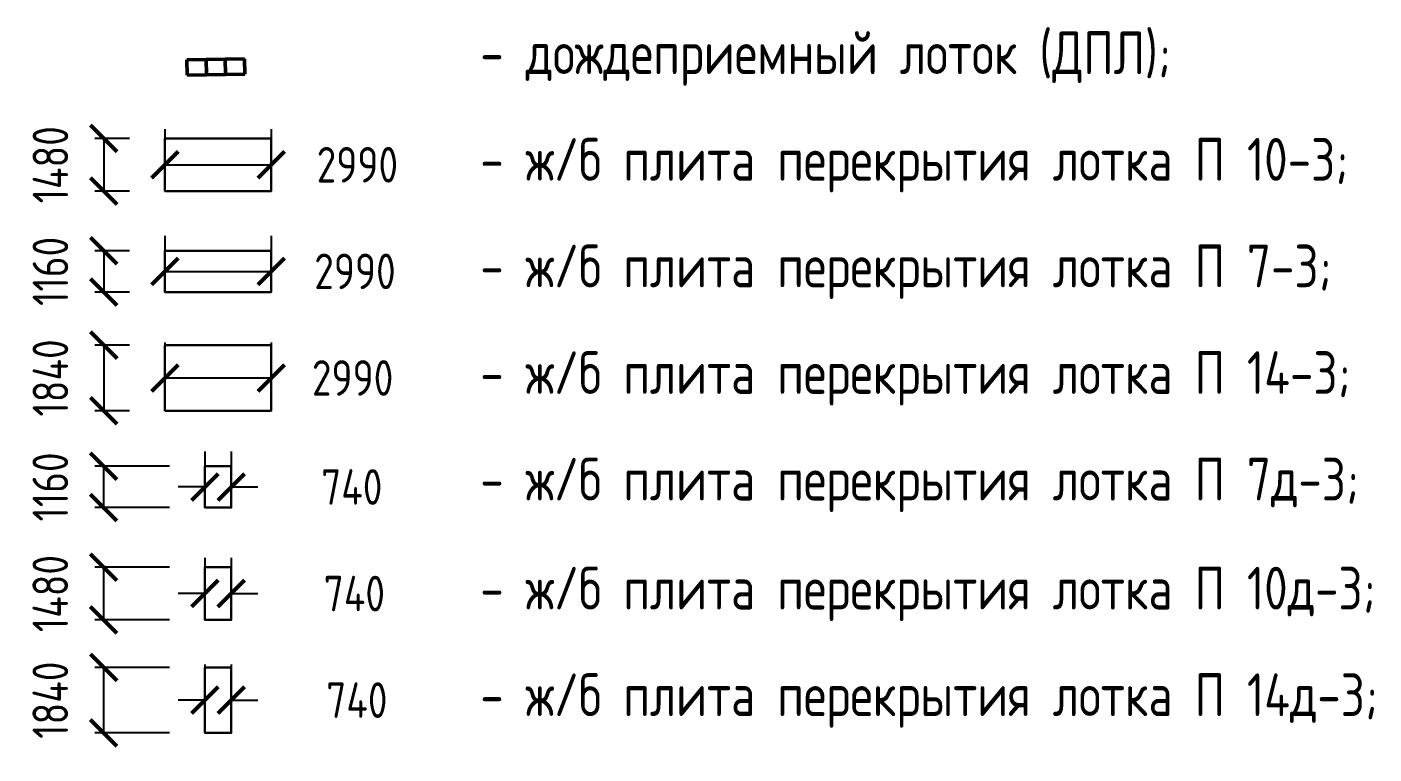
# Model space of a CAD drawing. Header units: millimetres. Extents: x 23457745 to 25202521, y 22218467 to 22861220.
# Drawn here: x 24127876 to 24165749, y 22259861 to 22280290 of the extents above; entities that cross this region are included whole.
import ezdxf

# ---------------------------------------------------------------- set-up
doc = ezdxf.new("R2010")
doc.units = ezdxf.units.MM
doc.layers.add('Text blocks_Ном._пера__28', color=7, linetype='Continuous', lineweight=13)
doc.layers.add('Лотки К2', color=30, linetype='Continuous', lineweight=30)
doc.styles.add('GOST 2.304', font='GOST_type.ttf')
doc.styles.get("Standard").update_dxf_attribs({"font": 'arial.ttf'})
doc.dimstyles.new('STANDARD$0', dxfattribs={"dimscale": 100, "dimtxt": 2.5, "dimasz": 1, "dimexe": 0.5, "dimexo": 2, "dimgap": 1, "dimtad": 1, "dimdec": 0, "dimzin": 0, "dimdsep": 46, "dimtxsty": 'Standard', "dimblk1": 'OBLIQUE', "dimblk2": 'OBLIQUE', "dimsah": 1, "dimcen": 2, "dimadec": 0, "dimazin": 0, "dimtfac": 1, "dimtdec": 4, "dimtofl": 0, "dimtmove": 2, "dimatfit": 3, "dimldrblk": 'OBLIQUE', "dimfxl": 1, "dimtolj": 1, "dimtzin": 0, "dimarcsym": 0})

# ---------------------------------------------------------------- blocks, each defined once
blk = doc.blocks.new('Плита_П10-3')
at = {"lineweight": 30}
blk.add_lwpolyline([(1495, 740), (-1495, 740), (-1495, -740), (1495, -740)], close=True, dxfattribs=at)
at = {"layer": 'Defpoints', "color": 1, "lineweight": 30}
blk.add_attdef('ПЛИТА_П10-3', (-1019, -101), '', height=250, dxfattribs=at)
blk = doc.blocks.new('Плита_П7-3')
at = {"lineweight": 30}
blk.add_lwpolyline([(1495, 580), (-1495, 580), (-1495, -580), (1495, -580)], close=True, dxfattribs=at)
at = {"layer": 'Defpoints', "color": 1, "lineweight": 30}
blk.add_attdef('ПЛИТА_П7-3', (-902, -146), '', height=250, dxfattribs=at)
blk = doc.blocks.new('Плита_П14-3')
at = {"lineweight": 30}
blk.add_lwpolyline([(-1495, -920), (-1495, 920), (1495, 920), (1495, -920)], close=True, dxfattribs=at)
at = {"layer": 'Defpoints', "color": 1, "lineweight": 30}
blk.add_attdef('ПЛИТА_П14-3', (-973, -102), '', height=250, dxfattribs=at)
blk = doc.blocks.new('Плита_П7д-3')
at = {"lineweight": 30}
blk.add_lwpolyline([(370, 580), (-370, 580), (-370, -580), (370, -580)], close=True, dxfattribs=at)
at = {"layer": 'Defpoints', "color": 1, "lineweight": 30}
blk.add_attdef('ПЛИТА_П7Д-3', (-1023, -31), '', height=250, dxfattribs=at)
blk = doc.blocks.new('Плита_П10д-3')
at = {"lineweight": 30}
blk.add_lwpolyline([(370, 740), (-370, 740), (-370, -740), (370, -740)], close=True, dxfattribs=at)
at = {"color": 1, "lineweight": 30}
blk.add_attdef('ПЛИТА_П10Д-3', (-1054, -76), '', height=250, dxfattribs=at)
blk = doc.blocks.new('Плита _П14д-3')
at = {"lineweight": 30}
blk.add_lwpolyline([(370, 920), (370, -920), (-370, -920), (-370, 920)], close=True, dxfattribs=at)
at = {"layer": 'Defpoints', "color": 1, "lineweight": 30}
blk.add_attdef('ПЛИТА_П14Д-3', (-967, -159), '', height=250, dxfattribs=at)
blk = doc.blocks.new('_ArchTick')
at = {"color": 0, "linetype": 'ByBlock', "const_width": 0.15}
blk.add_lwpolyline([(-0.5, -0.5), (0.5, 0.5)], dxfattribs=at)
blk = doc.blocks.new('*D104')
at = {"color": 0, "lineweight": -2, "transparency": 16777216}
for p, q in [((24131755, 22277418), (24131755, 22276668)), ((24134745, 22277418), (24134745, 22276668)), ((24131755, 22276418), (24134745, 22276418))]:
    blk.add_line(p, q, dxfattribs=at)
at = {"layer": 'Defpoints', "color": 0, "lineweight": 30, "transparency": 16777216}
for p in [(24131755, 22276418), (24134745, 22276418), (24134745, 22276418)]:
    blk.add_point(p, dxfattribs=at)
at = {"color": 0, "lineweight": -2, "transparency": 16777216, "xscale": 750.0000000000001, "yscale": 750.0000000000001, "zscale": 750.0000000000001, "rotation": 180}
blk.add_blockref('_ArchTick', (24131755, 22276418), dxfattribs=at)
at = {"color": 0, "lineweight": -2, "transparency": 16777216, "xscale": 750.0000000000001, "yscale": 750.0000000000001, "zscale": 750.0000000000001}
blk.add_blockref('_ArchTick', (24134745, 22276418), dxfattribs=at)
at = {"color": 0, "transparency": 16777216, "insert": (24137166, 22276418), "char_height": 1000, "attachment_point": 5, "style": 'GOST 2.304'}
blk.add_mtext('\\A1;2990', dxfattribs=at)
blk = doc.blocks.new('_Oblique')
at = {"color": 0, "linetype": 'ByBlock', "lineweight": -2}
blk.add_line((-0.5, -0.5), (0.5, 0.5), dxfattribs=at)
blk = doc.blocks.new('*D105')
at = {"color": 0, "lineweight": -2, "transparency": 16777216}
for p, q in [((24130755, 22277158), (24129787, 22277158)), ((24130037, 22277158), (24130037, 22275678)), ((24130755, 22275678), (24129787, 22275678))]:
    blk.add_line(p, q, dxfattribs=at)
at = {"layer": 'Defpoints', "color": 0, "lineweight": 30, "transparency": 16777216}
for p in [(24131755, 22277158), (24130037, 22275678), (24131755, 22275678)]:
    blk.add_point(p, dxfattribs=at)
at = {"color": 0, "lineweight": -2, "transparency": 16777216, "xscale": 750.0000000000001, "yscale": 750.0000000000001, "zscale": 750.0000000000001}
for p, rotation in [((24130037, 22277158), 90), ((24130037, 22275678), 270)]:
    blk.add_blockref('_ArchTick', p, dxfattribs=dict(at, rotation=rotation))
at = {"color": 0, "transparency": 16777216, "insert": (24128537, 22276418), "char_height": 1000, "attachment_point": 5, "rotation": 90, "style": 'GOST 2.304'}
blk.add_mtext('\\A1;1480', dxfattribs=at)
blk = doc.blocks.new('*D106')
at = {"color": 0, "lineweight": -2, "transparency": 16777216}
for p, q in [((24131755, 22274423), (24131755, 22273673)), ((24134745, 22274423), (24134745, 22273673)), ((24131755, 22273423), (24134745, 22273423))]:
    blk.add_line(p, q, dxfattribs=at)
at = {"layer": 'Defpoints', "color": 0, "lineweight": 30, "transparency": 16777216}
for p in [(24131755, 22273423), (24134745, 22273423), (24134745, 22273423)]:
    blk.add_point(p, dxfattribs=at)
at = {"color": 0, "lineweight": -2, "transparency": 16777216, "xscale": 750.0000000000001, "yscale": 750.0000000000001, "zscale": 750.0000000000001, "rotation": 180}
blk.add_blockref('_ArchTick', (24131755, 22273423), dxfattribs=at)
at = {"color": 0, "lineweight": -2, "transparency": 16777216, "xscale": 750.0000000000001, "yscale": 750.0000000000001, "zscale": 750.0000000000001}
blk.add_blockref('_ArchTick', (24134745, 22273423), dxfattribs=at)
at = {"color": 0, "transparency": 16777216, "insert": (24137099, 22273423), "char_height": 1000, "attachment_point": 5, "style": 'GOST 2.304'}
blk.add_mtext('\\A1;2990', dxfattribs=at)
blk = doc.blocks.new('*D107')
at = {"color": 0, "lineweight": -2, "transparency": 16777216}
for p, q in [((24130755, 22274003), (24129787, 22274003)), ((24130037, 22274003), (24130037, 22272843)), ((24130755, 22272843), (24129787, 22272843))]:
    blk.add_line(p, q, dxfattribs=at)
at = {"layer": 'Defpoints', "color": 0, "lineweight": 30, "transparency": 16777216}
for p in [(24131755, 22274003), (24130037, 22272843), (24131755, 22272843)]:
    blk.add_point(p, dxfattribs=at)
at = {"color": 0, "lineweight": -2, "transparency": 16777216, "xscale": 750.0000000000001, "yscale": 750.0000000000001, "zscale": 750.0000000000001}
for p, rotation in [((24130037, 22274003), 90), ((24130037, 22272843), 270)]:
    blk.add_blockref('_ArchTick', p, dxfattribs=dict(at, rotation=rotation))
at = {"color": 0, "transparency": 16777216, "insert": (24128536, 22273423), "char_height": 1000, "attachment_point": 5, "rotation": 90, "style": 'GOST 2.304'}
blk.add_mtext('\\A1;1160', dxfattribs=at)
blk = doc.blocks.new('*D108')
at = {"color": 0, "lineweight": -2, "transparency": 16777216}
for p, q in [((24130755, 22271348), (24129787, 22271348)), ((24130037, 22271348), (24130037, 22269508)), ((24130755, 22269508), (24129787, 22269508))]:
    blk.add_line(p, q, dxfattribs=at)
at = {"layer": 'Defpoints', "color": 0, "lineweight": 30, "transparency": 16777216}
for p in [(24131755, 22271348), (24130037, 22269508), (24131755, 22269508)]:
    blk.add_point(p, dxfattribs=at)
at = {"color": 0, "lineweight": -2, "transparency": 16777216, "xscale": 750.0000000000001, "yscale": 750.0000000000001, "zscale": 750.0000000000001}
for p, rotation in [((24130037, 22271348), 90), ((24130037, 22269508), 270)]:
    blk.add_blockref('_ArchTick', p, dxfattribs=dict(at, rotation=rotation))
at = {"color": 0, "transparency": 16777216, "insert": (24128537, 22270428), "char_height": 1000, "attachment_point": 5, "rotation": 90, "style": 'GOST 2.304'}
blk.add_mtext('\\A1;1840', dxfattribs=at)
blk = doc.blocks.new('*D109')
at = {"color": 0, "lineweight": -2, "transparency": 16777216}
for p, q in [((24131880, 22267945), (24129783, 22267945)), ((24130033, 22267945), (24130033, 22266785)), ((24131880, 22266785), (24129783, 22266785))]:
    blk.add_line(p, q, dxfattribs=at)
at = {"layer": 'Defpoints', "color": 0, "lineweight": 30, "transparency": 16777216}
for p in [(24132880, 22267945), (24130033, 22266785), (24132880, 22266785)]:
    blk.add_point(p, dxfattribs=at)
at = {"color": 0, "lineweight": -2, "transparency": 16777216, "xscale": 750.0000000000001, "yscale": 750.0000000000001, "zscale": 750.0000000000001}
for p, rotation in [((24130033, 22267945), 90), ((24130033, 22266785), 270)]:
    blk.add_blockref('_ArchTick', p, dxfattribs=dict(at, rotation=rotation))
at = {"color": 0, "transparency": 16777216, "insert": (24128533, 22267365), "char_height": 1000, "attachment_point": 5, "rotation": 90, "style": 'GOST 2.304'}
blk.add_mtext('\\A1;1160', dxfattribs=at)
blk = doc.blocks.new('*D110')
at = {"color": 0, "lineweight": -2, "transparency": 16777216}
for p, q in [((24131880, 22265110), (24129783, 22265110)), ((24130033, 22265110), (24130033, 22263630)), ((24131880, 22263630), (24129783, 22263630))]:
    blk.add_line(p, q, dxfattribs=at)
at = {"layer": 'Defpoints', "color": 0, "lineweight": 30, "transparency": 16777216}
for p in [(24132880, 22265110), (24130033, 22263630), (24132880, 22263630)]:
    blk.add_point(p, dxfattribs=at)
at = {"color": 0, "lineweight": -2, "transparency": 16777216, "xscale": 750.0000000000001, "yscale": 750.0000000000001, "zscale": 750.0000000000001}
for p, rotation in [((24130033, 22265110), 90), ((24130033, 22263630), 270)]:
    blk.add_blockref('_ArchTick', p, dxfattribs=dict(at, rotation=rotation))
at = {"color": 0, "transparency": 16777216, "insert": (24128533, 22264370), "char_height": 1000, "attachment_point": 5, "rotation": 90, "style": 'GOST 2.304'}
blk.add_mtext('\\A1;1480', dxfattribs=at)
blk = doc.blocks.new('*D111')
at = {"color": 0, "lineweight": -2, "transparency": 16777216}
for p, q in [((24131880, 22262295), (24129783, 22262295)), ((24130033, 22262295), (24130033, 22260455)), ((24131880, 22260455), (24129783, 22260455))]:
    blk.add_line(p, q, dxfattribs=at)
at = {"layer": 'Defpoints', "color": 0, "lineweight": 30, "transparency": 16777216}
for p in [(24132880, 22262295), (24130033, 22260455), (24132880, 22260455)]:
    blk.add_point(p, dxfattribs=at)
at = {"color": 0, "lineweight": -2, "transparency": 16777216, "xscale": 750.0000000000001, "yscale": 750.0000000000001, "zscale": 750.0000000000001}
for p, rotation in [((24130033, 22262295), 90), ((24130033, 22260455), 270)]:
    blk.add_blockref('_ArchTick', p, dxfattribs=dict(at, rotation=rotation))
at = {"color": 0, "transparency": 16777216, "insert": (24128533, 22261375), "char_height": 1000, "attachment_point": 5, "rotation": 90, "style": 'GOST 2.304'}
blk.add_mtext('\\A1;1840', dxfattribs=at)
blk = doc.blocks.new('*D112')
at = {"color": 0, "lineweight": -2, "transparency": 16777216}
for p, q in [((24131755, 22271428), (24131755, 22270678)), ((24134745, 22271428), (24134745, 22270678)), ((24131755, 22270428), (24134745, 22270428))]:
    blk.add_line(p, q, dxfattribs=at)
at = {"layer": 'Defpoints', "color": 0, "lineweight": 30, "transparency": 16777216}
for p in [(24131755, 22270428), (24134745, 22270428), (24134745, 22270428)]:
    blk.add_point(p, dxfattribs=at)
at = {"color": 0, "lineweight": -2, "transparency": 16777216, "xscale": 750.0000000000001, "yscale": 750.0000000000001, "zscale": 750.0000000000001, "rotation": 180}
blk.add_blockref('_ArchTick', (24131755, 22270428), dxfattribs=at)
at = {"color": 0, "lineweight": -2, "transparency": 16777216, "xscale": 750.0000000000001, "yscale": 750.0000000000001, "zscale": 750.0000000000001}
blk.add_blockref('_ArchTick', (24134745, 22270428), dxfattribs=at)
at = {"color": 0, "transparency": 16777216, "insert": (24137032, 22270428), "char_height": 1000, "attachment_point": 5, "style": 'GOST 2.304'}
blk.add_mtext('\\A1;2990', dxfattribs=at)
blk = doc.blocks.new('*D113')
at = {"color": 0, "lineweight": -2, "transparency": 16777216}
for p, q in [((24132880, 22268365), (24132880, 22267615)), ((24133620, 22268365), (24133620, 22267615)), ((24132880, 22267365), (24132130, 22267365)), ((24133620, 22267365), (24134370, 22267365))]:
    blk.add_line(p, q, dxfattribs=at)
at = {"layer": 'Defpoints', "color": 0, "lineweight": 30, "transparency": 16777216}
for p in [(24132880, 22267365), (24133620, 22267365), (24133620, 22267365)]:
    blk.add_point(p, dxfattribs=at)
at = {"color": 0, "lineweight": -2, "transparency": 16777216, "xscale": 750.0000000000001, "yscale": 750.0000000000001, "zscale": 750.0000000000001}
blk.add_blockref('_ArchTick', (24132880, 22267365), dxfattribs=at)
at = {"color": 0, "lineweight": -2, "transparency": 16777216, "xscale": 750.0000000000001, "yscale": 750.0000000000001, "zscale": 750.0000000000001, "rotation": 180}
blk.add_blockref('_ArchTick', (24133620, 22267365), dxfattribs=at)
at = {"color": 0, "transparency": 16777216, "insert": (24137009, 22267365), "char_height": 1000, "attachment_point": 5, "style": 'GOST 2.304'}
blk.add_mtext('\\A1;740', dxfattribs=at)
blk = doc.blocks.new('*D114')
at = {"color": 0, "lineweight": -2, "transparency": 16777216}
for p, q in [((24132880, 22265370), (24132880, 22264620)), ((24133620, 22265370), (24133620, 22264620)), ((24132880, 22264370), (24132130, 22264370)), ((24133620, 22264370), (24134370, 22264370))]:
    blk.add_line(p, q, dxfattribs=at)
at = {"layer": 'Defpoints', "color": 0, "lineweight": 30, "transparency": 16777216}
for p in [(24132880, 22264370), (24133620, 22264370), (24133620, 22264370)]:
    blk.add_point(p, dxfattribs=at)
at = {"color": 0, "lineweight": -2, "transparency": 16777216, "xscale": 750.0000000000001, "yscale": 750.0000000000001, "zscale": 750.0000000000001}
blk.add_blockref('_ArchTick', (24132880, 22264370), dxfattribs=at)
at = {"color": 0, "lineweight": -2, "transparency": 16777216, "xscale": 750.0000000000001, "yscale": 750.0000000000001, "zscale": 750.0000000000001, "rotation": 180}
blk.add_blockref('_ArchTick', (24133620, 22264370), dxfattribs=at)
at = {"color": 0, "transparency": 16777216, "insert": (24137082, 22264370), "char_height": 1000, "attachment_point": 5, "style": 'GOST 2.304'}
blk.add_mtext('\\A1;740', dxfattribs=at)
blk = doc.blocks.new('*D115')
at = {"color": 0, "lineweight": -2, "transparency": 16777216}
for p, q in [((24132880, 22262375), (24132880, 22261625)), ((24133620, 22262375), (24133620, 22261625)), ((24132880, 22261375), (24132130, 22261375)), ((24133620, 22261375), (24134370, 22261375))]:
    blk.add_line(p, q, dxfattribs=at)
at = {"layer": 'Defpoints', "color": 0, "lineweight": 30, "transparency": 16777216}
for p in [(24132880, 22261375), (24133620, 22261375), (24133620, 22261375)]:
    blk.add_point(p, dxfattribs=at)
at = {"color": 0, "lineweight": -2, "transparency": 16777216, "xscale": 750.0000000000001, "yscale": 750.0000000000001, "zscale": 750.0000000000001}
blk.add_blockref('_ArchTick', (24132880, 22261375), dxfattribs=at)
at = {"color": 0, "lineweight": -2, "transparency": 16777216, "xscale": 750.0000000000001, "yscale": 750.0000000000001, "zscale": 750.0000000000001, "rotation": 180}
blk.add_blockref('_ArchTick', (24133620, 22261375), dxfattribs=at)
at = {"color": 0, "transparency": 16777216, "insert": (24137152, 22261375), "char_height": 1000, "attachment_point": 5, "style": 'GOST 2.304'}
blk.add_mtext('\\A1;740', dxfattribs=at)

msp = doc.modelspace()

# ---------------------------------------------------------------- linework, layer by layer
at = {"layer": 'Лотки К2', "lineweight": 50}
for p, q in [((24132374.789, 22279369.94, 195136.283), (24133990.589, 22279398.748, 116151.281)), ((24132374.789, 22279369.94, 195136.283), (24132382.514, 22278936.617, -26407.447)), ((24132913.389, 22279379.543, 168807.949), (24132921.114, 22278946.219, -52735.782)), ((24133451.989, 22279389.145, 142479.615), (24133459.714, 22278955.822, -79064.116)), ((24133990.589, 22279398.748, 116151.281), (24133998.314, 22278965.424, -105392.45)), ((24132382.514, 22278936.617, -26407.447), (24133998.314, 22278965.424, -105392.45))]:
    msp.add_line(p, q, dxfattribs=at)

# ---------------------------------------------------------------- block references
at = {"color": 1, "lineweight": 30}
for name, p in [('Плита_П10-3', (24133249.626, 22276417.515)), ('Плита_П7-3', (24133249.626, 22273422.633)), ('Плита_П14-3', (24133249.626, 22270427.752)), ('Плита_П7д-3', (24133249.626, 22267365.127)), ('Плита_П10д-3', (24133249.626, 22264370.245)), ('Плита _П14д-3', (24133249.626, 22261375.363))]:
    msp.add_blockref(name, p, dxfattribs=at)

# ---------------------------------------------------------------- texts
at = {"layer": 'Text blocks_Ном._пера__28', "style": 'GOST 2.304'}
for s, p in [('- дождеприемный лоток (ДПЛ);', (24140621.387, 22278964.306)), ('- ж/б плита перекрытия лотка П 10-3;', (24140621.387, 22275969.424)), ('- ж/б плита перекрытия лотка П 7-3;', (24140621.387, 22272974.543)), ('- ж/б плита перекрытия лотка П 14-3;', (24140621.387, 22269979.661)), ('- ж/б плита перекрытия лотка П 7д-3;', (24140621.387, 22266984.779)), ('- ж/б плита перекрытия лотка П 10д-3;', (24140621.387, 22263922.154)), ('- ж/б плита перекрытия лотка П 14д-3;', (24140621.387, 22260927.272))]:
    msp.add_text(s, height=1200, dxfattribs=at).set_placement(p)

# ---------------------------------------------------------------- dimensions: what is measured, and where the dimension line sits
for base, p1, p2, picture, middle in [((24130037.064, 22275677.515), (24131754.626, 22277157.515), (24131754.626, 22275677.515), '*D105', (24128536.707, 22276417.515)), ((24130037.064, 22272842.633), (24131754.626, 22274002.633), (24131754.626, 22272842.633), '*D107', (24128536.349, 22273422.633)), ((24130037.064, 22269507.752), (24131754.626, 22271347.752), (24131754.626, 22269507.752), '*D108', (24128536.707, 22270427.752)), ((24130033.314, 22266785.127), (24132879.626, 22267945.127), (24132879.626, 22266785.127), '*D109', (24128532.599, 22267365.127)), ((24130033.314, 22263630.245), (24132879.626, 22265110.245), (24132879.626, 22263630.245), '*D110', (24128532.957, 22264370.245)), ((24130033.314, 22260455.363), (24132879.626, 22262295.363), (24132879.626, 22260455.363), '*D111', (24128532.957, 22261375.363))]:
    dim = msp.add_linear_dim(base=base, p1=p1, p2=p2, angle=90, dimstyle='STANDARD$0', override={"dimscale": 500, "dimtxt": 2, "dimasz": 1.5, "dimtxsty": 'GOST 2.304', "dimblk1": 'ArchTick', "dimblk2": 'ArchTick'})
    dim.commit()
    dim.dimension.update_dxf_attribs({"geometry": picture, "text_midpoint": middle})
for base, p1, p2, picture, middle in [((24134744.626, 22276417.515), (24131754.626, 22276417.515), (24134744.626, 22276417.515), '*D104', (24137166.381, 22276417.515)), ((24134744.626, 22273422.633), (24131754.626, 22273422.633), (24134744.626, 22273422.633), '*D106', (24137099.091, 22273422.633)), ((24134744.626, 22270427.752), (24131754.626, 22270427.752), (24134744.626, 22270427.752), '*D112', (24137031.801, 22270427.752)), ((24133619.626, 22267365.127), (24132879.626, 22267365.127), (24133619.626, 22267365.127), '*D113', (24137009.38, 22267365.127)), ((24133619.626, 22264370.245), (24132879.626, 22264370.245), (24133619.626, 22264370.245), '*D114', (24137082.462, 22264370.245)), ((24133619.626, 22261375.363), (24132879.626, 22261375.363), (24133619.626, 22261375.363), '*D115', (24137151.637, 22261375.363))]:
    dim = msp.add_linear_dim(base=base, p1=p1, p2=p2, dimstyle='STANDARD$0', override={"dimscale": 500, "dimtxt": 2, "dimasz": 1.5, "dimtxsty": 'GOST 2.304', "dimblk1": 'ArchTick', "dimblk2": 'ArchTick'})
    dim.commit()
    dim.dimension.update_dxf_attribs({"geometry": picture, "text_midpoint": middle, "dimtype": 160})

doc.saveas('drawing.dxf')
